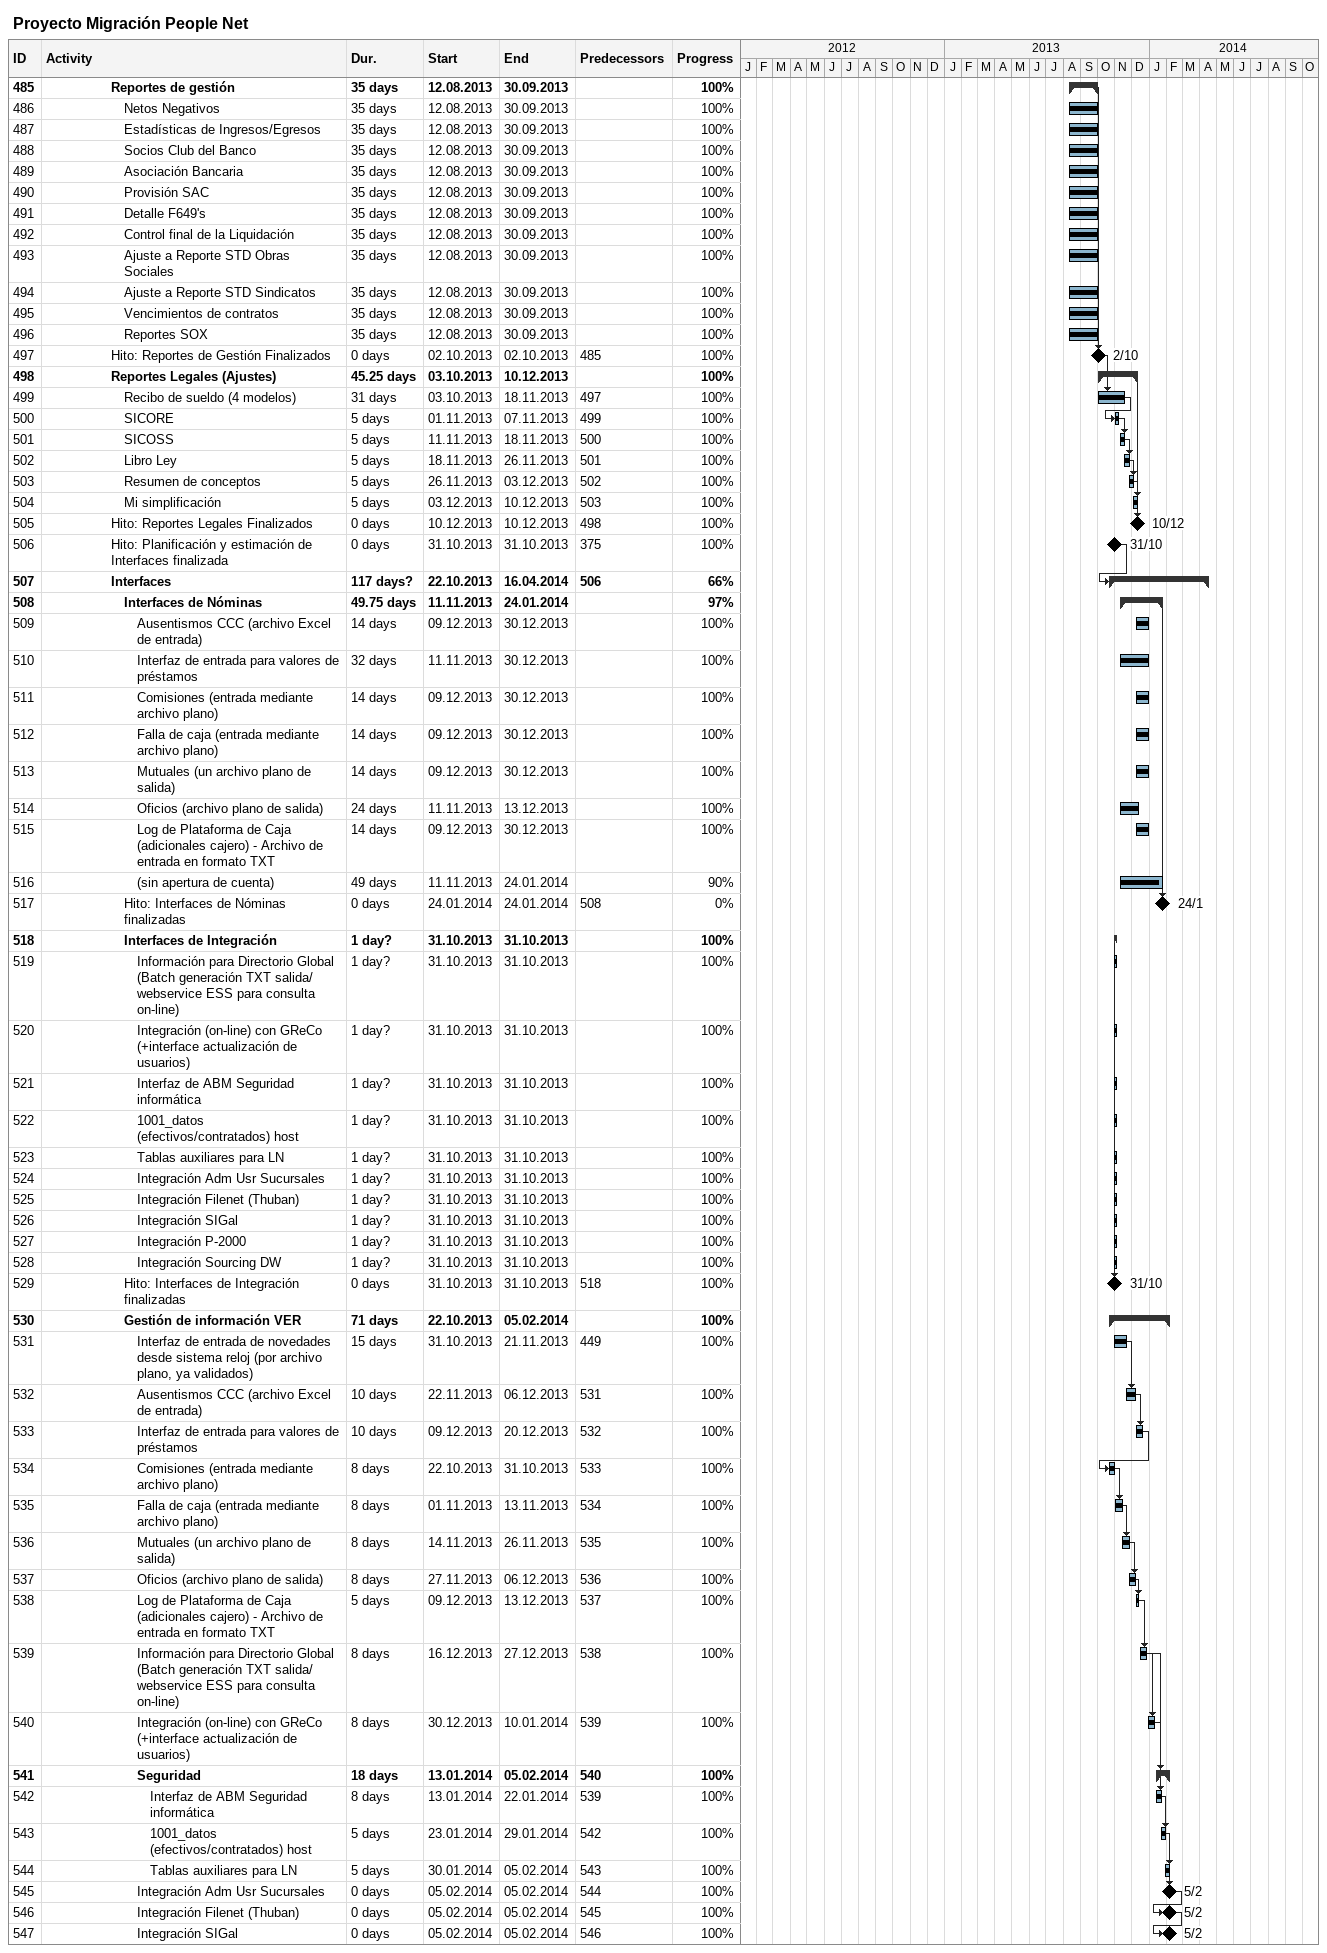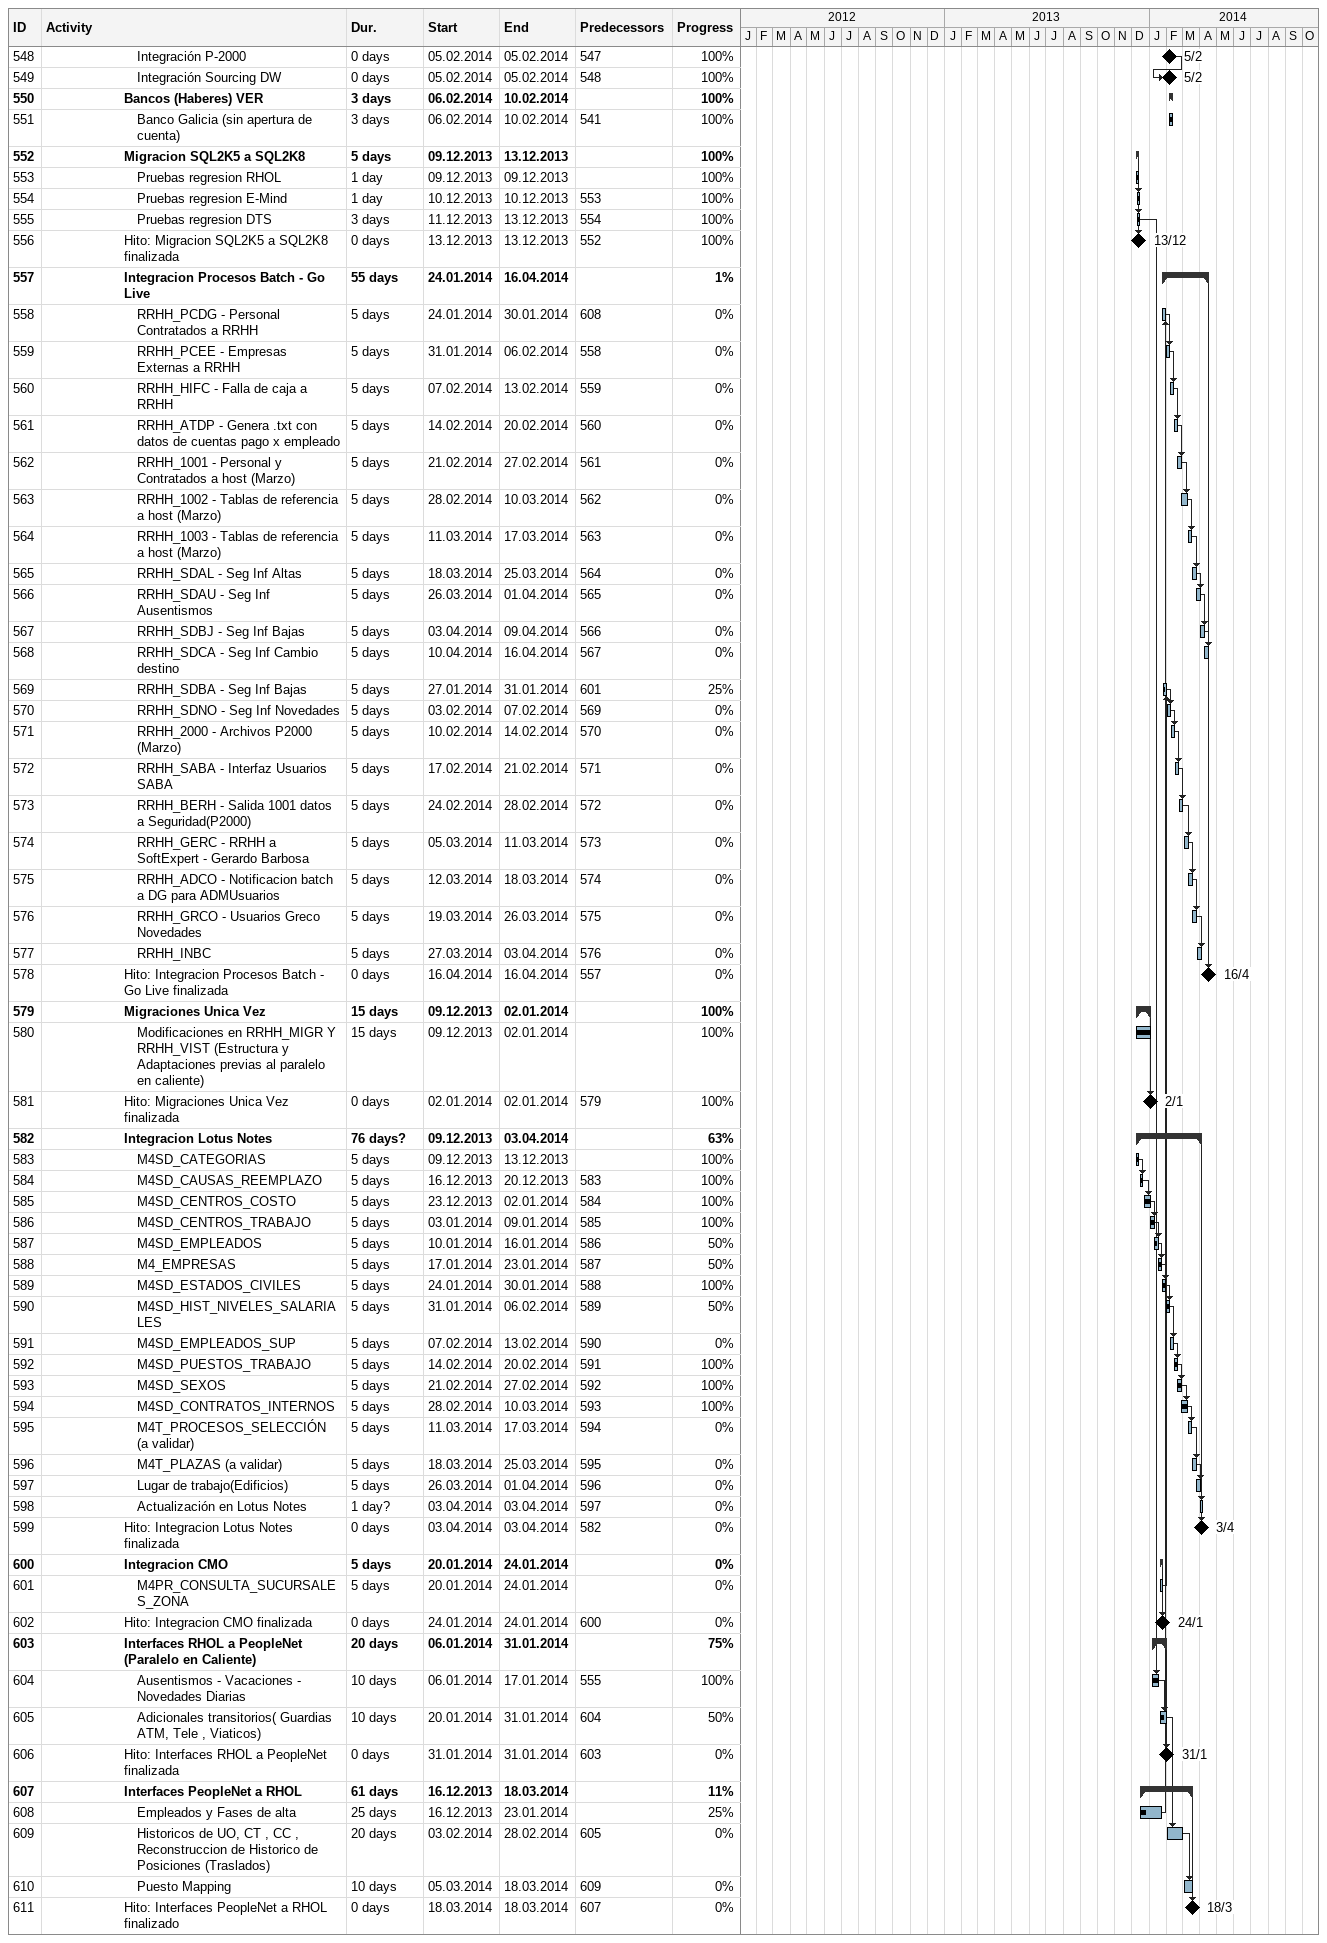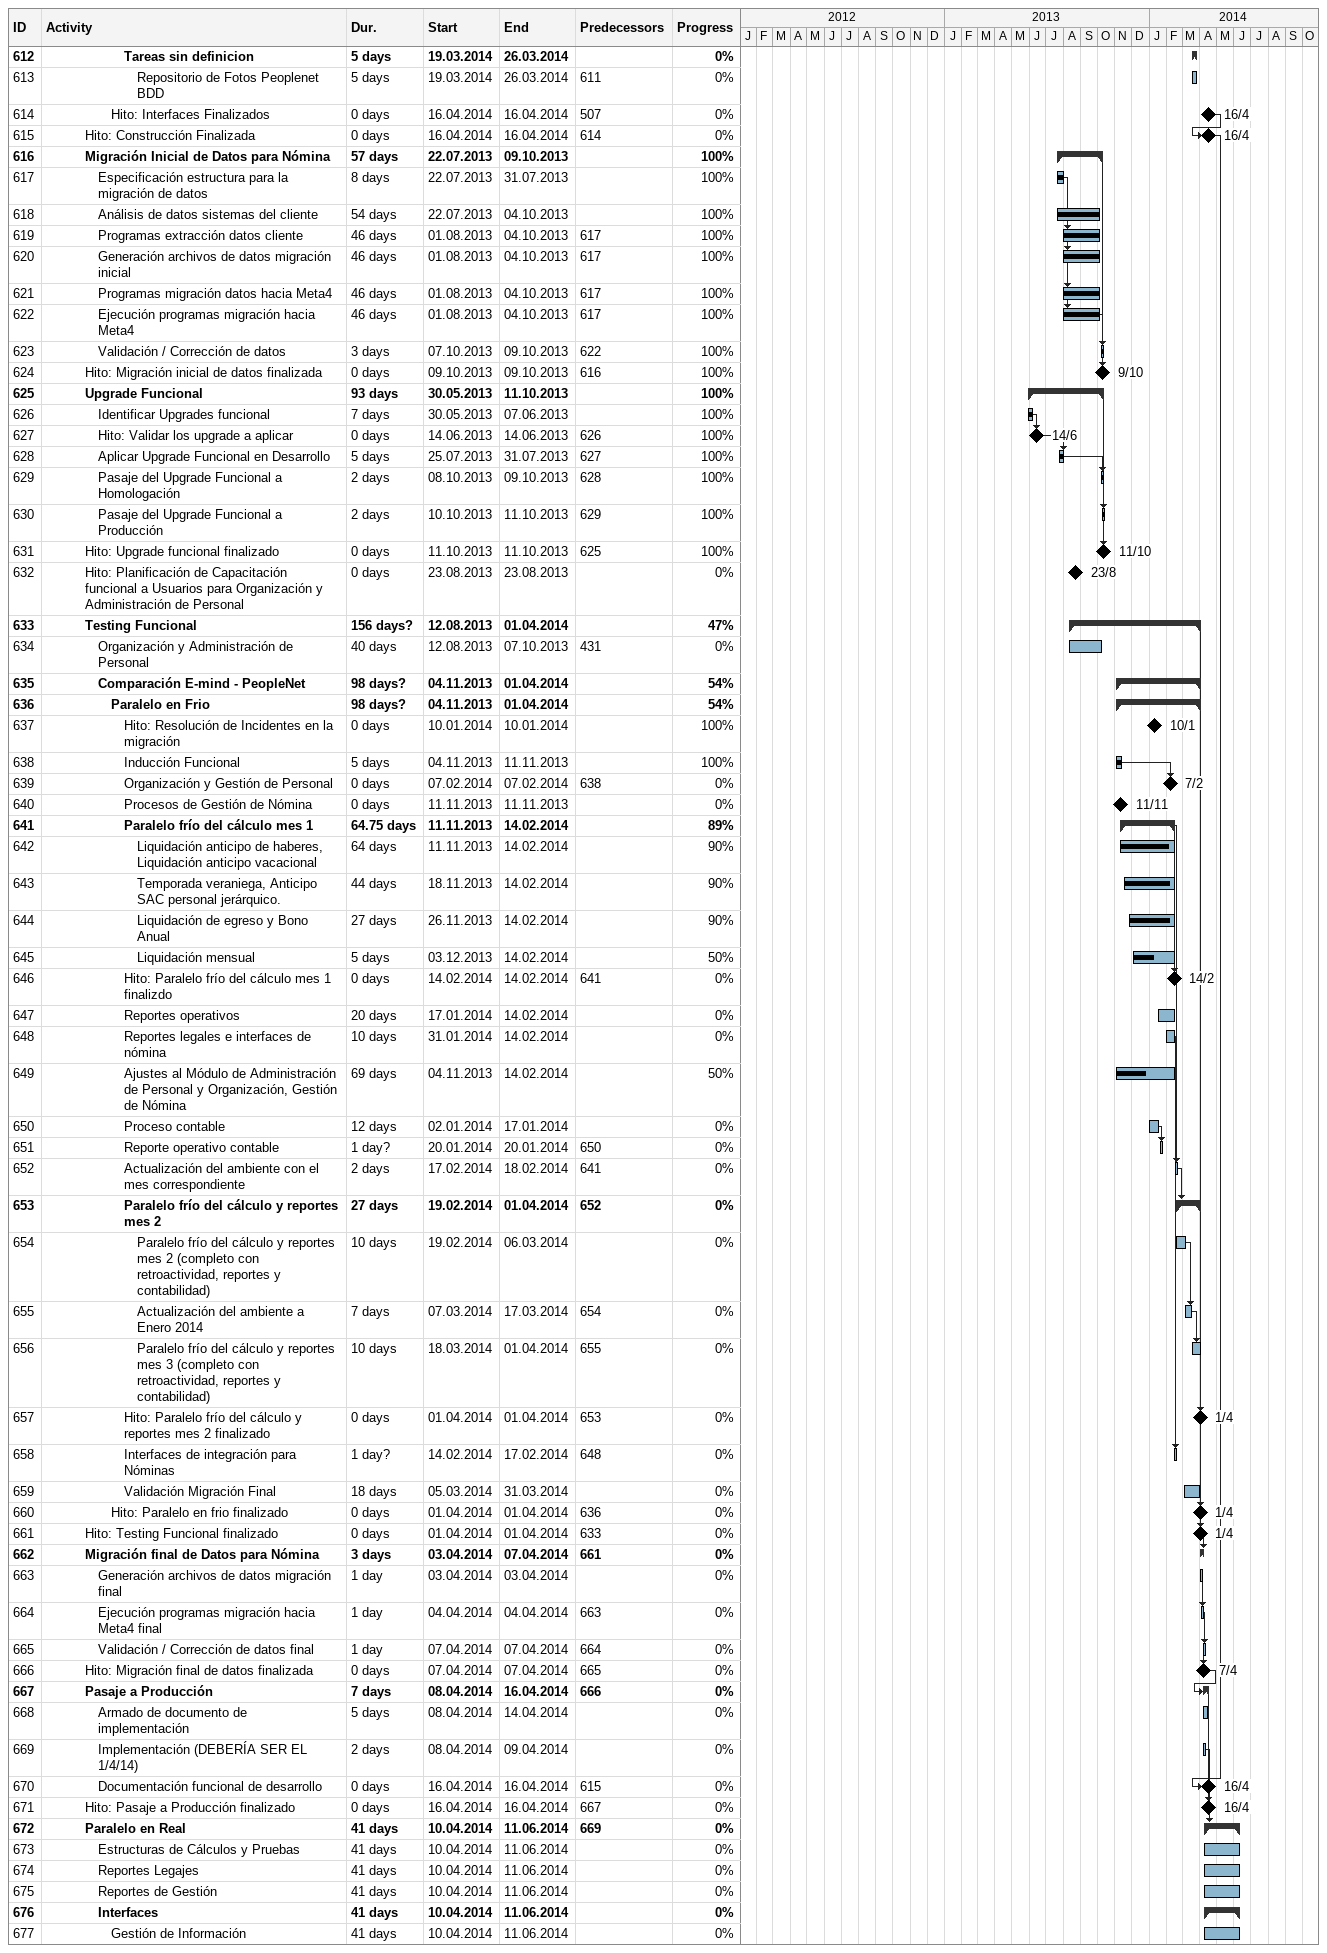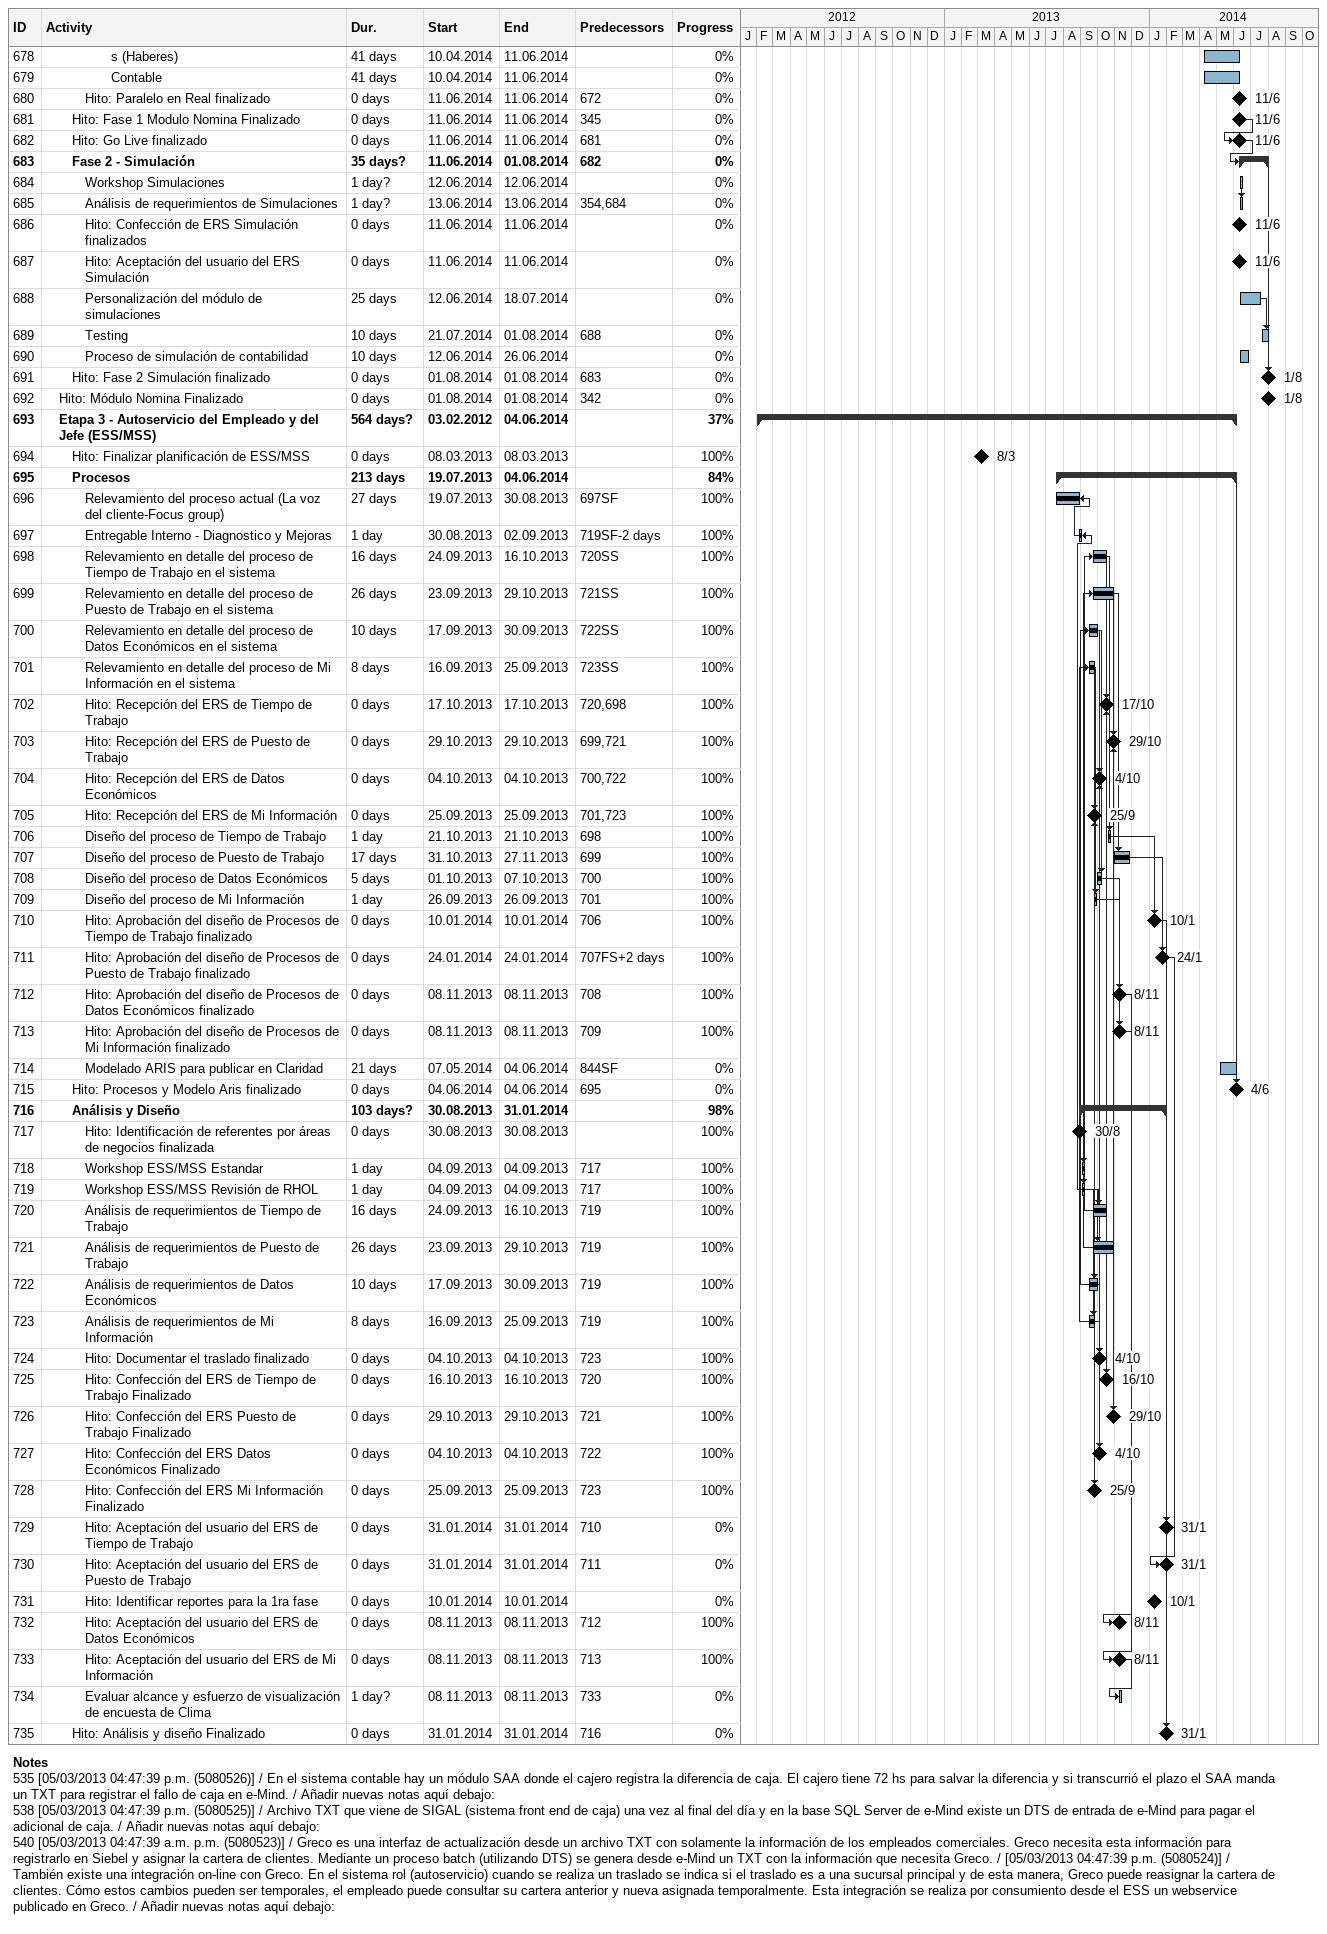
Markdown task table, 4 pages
Proyecto Migración People Net

| ID | Level | Task | Duration | Start | Finish | Predecessors | % complete |
|---|---|---|---|---|---|---|---|
| 485 | 6 | **Reportes de gestión** | 35d | 2013-08-12 | 2013-09-30 |  | 100 |
| 486 | 7 | Netos Negativos | 35d | 2013-08-12 | 2013-09-30 |  | 100 |
| 487 | 7 | Estadísticas de Ingresos/Egresos | 35d | 2013-08-12 | 2013-09-30 |  | 100 |
| 488 | 7 | Socios Club del Banco | 35d | 2013-08-12 | 2013-09-30 |  | 100 |
| 489 | 7 | Asociación Bancaria | 35d | 2013-08-12 | 2013-09-30 |  | 100 |
| 490 | 7 | Provisión SAC | 35d | 2013-08-12 | 2013-09-30 |  | 100 |
| 491 | 7 | Detalle F649's | 35d | 2013-08-12 | 2013-09-30 |  | 100 |
| 492 | 7 | Control final de la Liquidación | 35d | 2013-08-12 | 2013-09-30 |  | 100 |
| 493 | 7 | Ajuste a Reporte STD Obras Sociales | 35d | 2013-08-12 | 2013-09-30 |  | 100 |
| 494 | 7 | Ajuste a Reporte STD Sindicatos | 35d | 2013-08-12 | 2013-09-30 |  | 100 |
| 495 | 7 | Vencimientos de contratos | 35d | 2013-08-12 | 2013-09-30 |  | 100 |
| 496 | 7 | Reportes SOX | 35d | 2013-08-12 | 2013-09-30 |  | 100 |
| 497 | 6 | Hito: Reportes de Gestión Finalizados | 0d | 2013-10-02 | 2013-10-02 | 485 | 100 |
| 498 | 6 | **Reportes Legales (Ajustes)** | 45.25d | 2013-10-03 | 2013-12-10 |  | 100 |
| 499 | 7 | Recibo de sueldo (4 modelos) | 31d | 2013-10-03 | 2013-11-18 | 497 | 100 |
| 500 | 7 | SICORE | 5d | 2013-11-01 | 2013-11-07 | 499 | 100 |
| 501 | 7 | SICOSS | 5d | 2013-11-11 | 2013-11-18 | 500 | 100 |
| 502 | 7 | Libro Ley | 5d | 2013-11-18 | 2013-11-26 | 501 | 100 |
| 503 | 7 | Resumen de conceptos | 5d | 2013-11-26 | 2013-12-03 | 502 | 100 |
| 504 | 7 | Mi simplificación | 5d | 2013-12-03 | 2013-12-10 | 503 | 100 |
| 505 | 6 | Hito: Reportes Legales Finalizados | 0d | 2013-12-10 | 2013-12-10 | 498 | 100 |
| 506 | 6 | Hito: Planificación y estimación de Interfaces finalizada | 0d | 2013-10-31 | 2013-10-31 | 375 | 100 |
| 507 | 6 | **Interfaces** | 117d? | 2013-10-22 | 2014-04-16 | 506 | 66 |
| 508 | 7 | **Interfaces de Nóminas** | 49.75d | 2013-11-11 | 2014-01-24 |  | 97 |
| 509 | 8 | Ausentismos CCC (archivo Excel de entrada) | 14d | 2013-12-09 | 2013-12-30 |  | 100 |
| 510 | 8 | Interfaz de entrada para valores de préstamos | 32d | 2013-11-11 | 2013-12-30 |  | 100 |
| 511 | 8 | Comisiones (entrada mediante archivo plano) | 14d | 2013-12-09 | 2013-12-30 |  | 100 |
| 512 | 8 | Falla de caja (entrada mediante archivo plano) | 14d | 2013-12-09 | 2013-12-30 |  | 100 |
| 513 | 8 | Mutuales (un archivo plano de salida) | 14d | 2013-12-09 | 2013-12-30 |  | 100 |
| 514 | 8 | Oficios (archivo plano de salida) | 24d | 2013-11-11 | 2013-12-13 |  | 100 |
| 515 | 8 | Log de Plataforma de Caja (adicionales cajero) - Archivo de entrada en formato TXT | 14d | 2013-12-09 | 2013-12-30 |  | 100 |
| 516 | 8 | (sin apertura de cuenta) | 49d | 2013-11-11 | 2014-01-24 |  | 90 |
| 517 | 7 | Hito: Interfaces de Nóminas finalizadas | 0d | 2014-01-24 | 2014-01-24 | 508 | 0 |
| 518 | 7 | **Interfaces de Integración** | 1d? | 2013-10-31 | 2013-10-31 |  | 100 |
| 519 | 8 | Información para Directorio Global (Batch generación TXT salida/ webservice ESS para consulta on-line) | 1d? | 2013-10-31 | 2013-10-31 |  | 100 |
| 520 | 8 | Integración (on-line) con GReCo (+interface actualización de usuarios) | 1d? | 2013-10-31 | 2013-10-31 |  | 100 |
| 521 | 8 | Interfaz de ABM Seguridad informática | 1d? | 2013-10-31 | 2013-10-31 |  | 100 |
| 522 | 8 | 1001_datos (efectivos/contratados) host | 1d? | 2013-10-31 | 2013-10-31 |  | 100 |
| 523 | 8 | Tablas auxiliares para LN | 1d? | 2013-10-31 | 2013-10-31 |  | 100 |
| 524 | 8 | Integración Adm Usr Sucursales | 1d? | 2013-10-31 | 2013-10-31 |  | 100 |
| 525 | 8 | Integración Filenet (Thuban) | 1d? | 2013-10-31 | 2013-10-31 |  | 100 |
| 526 | 8 | Integración SIGal | 1d? | 2013-10-31 | 2013-10-31 |  | 100 |
| 527 | 8 | Integración P-2000 | 1d? | 2013-10-31 | 2013-10-31 |  | 100 |
| 528 | 8 | Integración Sourcing DW | 1d? | 2013-10-31 | 2013-10-31 |  | 100 |
| 529 | 7 | Hito: Interfaces de Integración finalizadas | 0d | 2013-10-31 | 2013-10-31 | 518 | 100 |
| 530 | 7 | **Gestión de información VER** | 71d | 2013-10-22 | 2014-02-05 |  | 100 |
| 531 | 8 | Interfaz de entrada de novedades desde sistema reloj (por archivo plano, ya validados) | 15d | 2013-10-31 | 2013-11-21 | 449 | 100 |
| 532 | 8 | Ausentismos CCC (archivo Excel de entrada) | 10d | 2013-11-22 | 2013-12-06 | 531 | 100 |
| 533 | 8 | Interfaz de entrada para valores de préstamos | 10d | 2013-12-09 | 2013-12-20 | 532 | 100 |
| 534 | 8 | Comisiones (entrada mediante archivo plano) | 8d | 2013-10-22 | 2013-10-31 | 533 | 100 |
| 535 | 8 | Falla de caja (entrada mediante archivo plano) | 8d | 2013-11-01 | 2013-11-13 | 534 | 100 |
| 536 | 8 | Mutuales (un archivo plano de salida) | 8d | 2013-11-14 | 2013-11-26 | 535 | 100 |
| 537 | 8 | Oficios (archivo plano de salida) | 8d | 2013-11-27 | 2013-12-06 | 536 | 100 |
| 538 | 8 | Log de Plataforma de Caja (adicionales cajero) - Archivo de entrada en formato TXT | 5d | 2013-12-09 | 2013-12-13 | 537 | 100 |
| 539 | 8 | Información para Directorio Global (Batch generación TXT salida/ webservice ESS para consulta on-line) | 8d | 2013-12-16 | 2013-12-27 | 538 | 100 |
| 540 | 8 | Integración (on-line) con GReCo (+interface actualización de usuarios) | 8d | 2013-12-30 | 2014-01-10 | 539 | 100 |
| 541 | 8 | **Seguridad** | 18d | 2014-01-13 | 2014-02-05 | 540 | 100 |
| 542 | 9 | Interfaz de ABM Seguridad informática | 8d | 2014-01-13 | 2014-01-22 | 539 | 100 |
| 543 | 9 | 1001_datos (efectivos/contratados) host | 5d | 2014-01-23 | 2014-01-29 | 542 | 100 |
| 544 | 9 | Tablas auxiliares para LN | 5d | 2014-01-30 | 2014-02-05 | 543 | 100 |
| 545 | 8 | Integración Adm Usr Sucursales | 0d | 2014-02-05 | 2014-02-05 | 544 | 100 |
| 546 | 8 | Integración Filenet (Thuban) | 0d | 2014-02-05 | 2014-02-05 | 545 | 100 |
| 547 | 8 | Integración SIGal | 0d | 2014-02-05 | 2014-02-05 | 546 | 100 |
| 548 | 8 | Integración P-2000 | 0d | 2014-02-05 | 2014-02-05 | 547 | 100 |
| 549 | 8 | Integración Sourcing DW | 0d | 2014-02-05 | 2014-02-05 | 548 | 100 |
| 550 | 7 | **Bancos (Haberes) VER** | 3d | 2014-02-06 | 2014-02-10 |  | 100 |
| 551 | 8 | Banco Galicia (sin apertura de cuenta) | 3d | 2014-02-06 | 2014-02-10 | 541 | 100 |
| 552 | 7 | **Migracion SQL2K5 a SQL2K8** | 5d | 2013-12-09 | 2013-12-13 |  | 100 |
| 553 | 8 | Pruebas regresion RHOL | 1d | 2013-12-09 | 2013-12-09 |  | 100 |
| 554 | 8 | Pruebas regresion E-Mind | 1d | 2013-12-10 | 2013-12-10 | 553 | 100 |
| 555 | 8 | Pruebas regresion DTS | 3d | 2013-12-11 | 2013-12-13 | 554 | 100 |
| 556 | 7 | Hito: Migracion SQL2K5 a SQL2K8 finalizada | 0d | 2013-12-13 | 2013-12-13 | 552 | 100 |
| 557 | 7 | **Integracion Procesos Batch - Go Live** | 55d | 2014-01-24 | 2014-04-16 |  | 1 |
| 558 | 8 | RRHH_PCDG - Personal Contratados a RRHH | 5d | 2014-01-24 | 2014-01-30 | 608 | 0 |
| 559 | 8 | RRHH_PCEE - Empresas Externas a RRHH | 5d | 2014-01-31 | 2014-02-06 | 558 | 0 |
| 560 | 8 | RRHH_HIFC - Falla de caja a RRHH | 5d | 2014-02-07 | 2014-02-13 | 559 | 0 |
| 561 | 8 | RRHH_ATDP - Genera .txt con datos de cuentas pago x empleado | 5d | 2014-02-14 | 2014-02-20 | 560 | 0 |
| 562 | 8 | RRHH_1001 - Personal y Contratados a host (Marzo) | 5d | 2014-02-21 | 2014-02-27 | 561 | 0 |
| 563 | 8 | RRHH_1002 - Tablas de referencia a host (Marzo) | 5d | 2014-02-28 | 2014-03-10 | 562 | 0 |
| 564 | 8 | RRHH_1003 - Tablas de referencia a host (Marzo) | 5d | 2014-03-11 | 2014-03-17 | 563 | 0 |
| 565 | 8 | RRHH_SDAL - Seg Inf Altas | 5d | 2014-03-18 | 2014-03-25 | 564 | 0 |
| 566 | 8 | RRHH_SDAU - Seg Inf Ausentismos | 5d | 2014-03-26 | 2014-04-01 | 565 | 0 |
| 567 | 8 | RRHH_SDBJ - Seg Inf Bajas | 5d | 2014-04-03 | 2014-04-09 | 566 | 0 |
| 568 | 8 | RRHH_SDCA - Seg Inf Cambio destino | 5d | 2014-04-10 | 2014-04-16 | 567 | 0 |
| 569 | 8 | RRHH_SDBA - Seg Inf Bajas | 5d | 2014-01-27 | 2014-01-31 | 601 | 25 |
| 570 | 8 | RRHH_SDNO - Seg Inf Novedades | 5d | 2014-02-03 | 2014-02-07 | 569 | 0 |
| 571 | 8 | RRHH_2000 - Archivos P2000 (Marzo) | 5d | 2014-02-10 | 2014-02-14 | 570 | 0 |
| 572 | 8 | RRHH_SABA - Interfaz Usuarios SABA | 5d | 2014-02-17 | 2014-02-21 | 571 | 0 |
| 573 | 8 | RRHH_BERH - Salida 1001 datos a Seguridad(P2000) | 5d | 2014-02-24 | 2014-02-28 | 572 | 0 |
| 574 | 8 | RRHH_GERC - RRHH a SoftExpert - Gerardo Barbosa | 5d | 2014-03-05 | 2014-03-11 | 573 | 0 |
| 575 | 8 | RRHH_ADCO - Notificacion batch a DG para ADMUsuarios | 5d | 2014-03-12 | 2014-03-18 | 574 | 0 |
| 576 | 8 | RRHH_GRCO - Usuarios Greco Novedades | 5d | 2014-03-19 | 2014-03-26 | 575 | 0 |
| 577 | 8 | RRHH_INBC | 5d | 2014-03-27 | 2014-04-03 | 576 | 0 |
| 578 | 7 | Hito: Integracion Procesos Batch - Go Live finalizada | 0d | 2014-04-16 | 2014-04-16 | 557 | 0 |
| 579 | 7 | **Migraciones Unica Vez** | 15d | 2013-12-09 | 2014-01-02 |  | 100 |
| 580 | 8 | Modificaciones en RRHH_MIGR Y RRHH_VIST (Estructura y Adaptaciones previas al paralelo en caliente) | 15d | 2013-12-09 | 2014-01-02 |  | 100 |
| 581 | 7 | Hito: Migraciones Unica Vez finalizada | 0d | 2014-01-02 | 2014-01-02 | 579 | 100 |
| 582 | 7 | **Integracion Lotus Notes** | 76d? | 2013-12-09 | 2014-04-03 |  | 63 |
| 583 | 8 | M4SD_CATEGORIAS | 5d | 2013-12-09 | 2013-12-13 |  | 100 |
| 584 | 8 | M4SD_CAUSAS_REEMPLAZO | 5d | 2013-12-16 | 2013-12-20 | 583 | 100 |
| 585 | 8 | M4SD_CENTROS_COSTO | 5d | 2013-12-23 | 2014-01-02 | 584 | 100 |
| 586 | 8 | M4SD_CENTROS_TRABAJO | 5d | 2014-01-03 | 2014-01-09 | 585 | 100 |
| 587 | 8 | M4SD_EMPLEADOS | 5d | 2014-01-10 | 2014-01-16 | 586 | 50 |
| 588 | 8 | M4_EMPRESAS | 5d | 2014-01-17 | 2014-01-23 | 587 | 50 |
| 589 | 8 | M4SD_ESTADOS_CIVILES | 5d | 2014-01-24 | 2014-01-30 | 588 | 100 |
| 590 | 8 | M4SD_HIST_NIVELES_SALARIALES | 5d | 2014-01-31 | 2014-02-06 | 589 | 50 |
| 591 | 8 | M4SD_EMPLEADOS_SUP | 5d | 2014-02-07 | 2014-02-13 | 590 | 0 |
| 592 | 8 | M4SD_PUESTOS_TRABAJO | 5d | 2014-02-14 | 2014-02-20 | 591 | 100 |
| 593 | 8 | M4SD_SEXOS | 5d | 2014-02-21 | 2014-02-27 | 592 | 100 |
| 594 | 8 | M4SD_CONTRATOS_INTERNOS | 5d | 2014-02-28 | 2014-03-10 | 593 | 100 |
| 595 | 8 | M4T_PROCESOS_SELECCIÓN (a validar) | 5d | 2014-03-11 | 2014-03-17 | 594 | 0 |
| 596 | 8 | M4T_PLAZAS (a validar) | 5d | 2014-03-18 | 2014-03-25 | 595 | 0 |
| 597 | 8 | Lugar de trabajo(Edificios) | 5d | 2014-03-26 | 2014-04-01 | 596 | 0 |
| 598 | 8 | Actualización en Lotus Notes | 1d? | 2014-04-03 | 2014-04-03 | 597 | 0 |
| 599 | 7 | Hito: Integracion Lotus Notes finalizada | 0d | 2014-04-03 | 2014-04-03 | 582 | 0 |
| 600 | 7 | **Integracion CMO** | 5d | 2014-01-20 | 2014-01-24 |  | 0 |
| 601 | 8 | M4PR_CONSULTA_SUCURSALES_ZONA | 5d | 2014-01-20 | 2014-01-24 |  | 0 |
| 602 | 7 | Hito: Integracion CMO finalizada | 0d | 2014-01-24 | 2014-01-24 | 600 | 0 |
| 603 | 7 | **Interfaces RHOL a PeopleNet (Paralelo en Caliente)** | 20d | 2014-01-06 | 2014-01-31 |  | 75 |
| 604 | 8 | Ausentismos - Vacaciones - Novedades Diarias | 10d | 2014-01-06 | 2014-01-17 | 555 | 100 |
| 605 | 8 | Adicionales transitorios( Guardias ATM, Tele , Viaticos) | 10d | 2014-01-20 | 2014-01-31 | 604 | 50 |
| 606 | 7 | Hito: Interfaces RHOL a PeopleNet finalizada | 0d | 2014-01-31 | 2014-01-31 | 603 | 0 |
| 607 | 7 | **Interfaces PeopleNet a RHOL** | 61d | 2013-12-16 | 2014-03-18 |  | 11 |
| 608 | 8 | Empleados y Fases de alta | 25d | 2013-12-16 | 2014-01-23 |  | 25 |
| 609 | 8 | Historicos de UO, CT , CC , Reconstruccion de Historico de Posiciones (Traslados) | 20d | 2014-02-03 | 2014-02-28 | 605 | 0 |
| 610 | 8 | Puesto Mapping | 10d | 2014-03-05 | 2014-03-18 | 609 | 0 |
| 611 | 7 | Hito: Interfaces PeopleNet a RHOL finalizado | 0d | 2014-03-18 | 2014-03-18 | 607 | 0 |
| 612 | 7 | **Tareas sin definicion** | 5d | 2014-03-19 | 2014-03-26 |  | 0 |
| 613 | 8 | Repositorio de Fotos Peoplenet BDD | 5d | 2014-03-19 | 2014-03-26 | 611 | 0 |
| 614 | 6 | Hito: Interfaces Finalizados | 0d | 2014-04-16 | 2014-04-16 | 507 | 0 |
| 615 | 4 | Hito: Construcción Finalizada | 0d | 2014-04-16 | 2014-04-16 | 614 | 0 |
| 616 | 4 | **Migración Inicial de Datos para Nómina** | 57d | 2013-07-22 | 2013-10-09 |  | 100 |
| 617 | 5 | Especificación estructura para la migración de datos | 8d | 2013-07-22 | 2013-07-31 |  | 100 |
| 618 | 5 | Análisis de datos sistemas del cliente | 54d | 2013-07-22 | 2013-10-04 |  | 100 |
| 619 | 5 | Programas extracción datos cliente | 46d | 2013-08-01 | 2013-10-04 | 617 | 100 |
| 620 | 5 | Generación archivos de datos migración inicial | 46d | 2013-08-01 | 2013-10-04 | 617 | 100 |
| 621 | 5 | Programas migración datos hacia Meta4 | 46d | 2013-08-01 | 2013-10-04 | 617 | 100 |
| 622 | 5 | Ejecución programas migración hacia Meta4 | 46d | 2013-08-01 | 2013-10-04 | 617 | 100 |
| 623 | 5 | Validación / Corrección de datos | 3d | 2013-10-07 | 2013-10-09 | 622 | 100 |
| 624 | 4 | Hito: Migración inicial de datos finalizada | 0d | 2013-10-09 | 2013-10-09 | 616 | 100 |
| 625 | 4 | **Upgrade Funcional** | 93d | 2013-05-30 | 2013-10-11 |  | 100 |
| 626 | 5 | Identificar Upgrades funcional | 7d | 2013-05-30 | 2013-06-07 |  | 100 |
| 627 | 5 | Hito: Validar los upgrade a aplicar | 0d | 2013-06-14 | 2013-06-14 | 626 | 100 |
| 628 | 5 | Aplicar Upgrade Funcional en Desarrollo | 5d | 2013-07-25 | 2013-07-31 | 627 | 100 |
| 629 | 5 | Pasaje del Upgrade Funcional a Homologación | 2d | 2013-10-08 | 2013-10-09 | 628 | 100 |
| 630 | 5 | Pasaje del Upgrade Funcional a Producción | 2d | 2013-10-10 | 2013-10-11 | 629 | 100 |
| 631 | 4 | Hito: Upgrade funcional finalizado | 0d | 2013-10-11 | 2013-10-11 | 625 | 100 |
| 632 | 4 | Hito: Planificación de Capacitación funcional a Usuarios para Organización y Administración de Personal | 0d | 2013-08-23 | 2013-08-23 |  | 0 |
| 633 | 4 | **Testing Funcional** | 156d? | 2013-08-12 | 2014-04-01 |  | 47 |
| 634 | 5 | Organización y Administración de Personal | 40d | 2013-08-12 | 2013-10-07 | 431 | 0 |
| 635 | 5 | **Comparación E-mind - PeopleNet** | 98d? | 2013-11-04 | 2014-04-01 |  | 54 |
| 636 | 6 | **Paralelo en Frio** | 98d? | 2013-11-04 | 2014-04-01 |  | 54 |
| 637 | 7 | Hito: Resolución de Incidentes en la migración | 0d | 2014-01-10 | 2014-01-10 |  | 100 |
| 638 | 7 | Inducción Funcional | 5d | 2013-11-04 | 2013-11-11 |  | 100 |
| 639 | 7 | Organización y Gestión de Personal | 0d | 2014-02-07 | 2014-02-07 | 638 | 0 |
| 640 | 7 | Procesos de Gestión de Nómina | 0d | 2013-11-11 | 2013-11-11 |  | 0 |
| 641 | 7 | **Paralelo frío del cálculo mes 1** | 64.75d | 2013-11-11 | 2014-02-14 |  | 89 |
| 642 | 8 | Liquidación anticipo de haberes, Liquidación anticipo vacacional | 64d | 2013-11-11 | 2014-02-14 |  | 90 |
| 643 | 8 | Temporada veraniega, Anticipo SAC personal jerárquico. | 44d | 2013-11-18 | 2014-02-14 |  | 90 |
| 644 | 8 | Liquidación de egreso y Bono Anual | 27d | 2013-11-26 | 2014-02-14 |  | 90 |
| 645 | 8 | Liquidación mensual | 5d | 2013-12-03 | 2014-02-14 |  | 50 |
| 646 | 7 | Hito: Paralelo frío del cálculo mes 1 finalizdo | 0d | 2014-02-14 | 2014-02-14 | 641 | 0 |
| 647 | 7 | Reportes operativos | 20d | 2014-01-17 | 2014-02-14 |  | 0 |
| 648 | 7 | Reportes legales e interfaces de nómina | 10d | 2014-01-31 | 2014-02-14 |  | 0 |
| 649 | 7 | Ajustes al Módulo de Administración de Personal y Organización, Gestión de Nómina | 69d | 2013-11-04 | 2014-02-14 |  | 50 |
| 650 | 7 | Proceso contable | 12d | 2014-01-02 | 2014-01-17 |  | 0 |
| 651 | 7 | Reporte operativo contable | 1d? | 2014-01-20 | 2014-01-20 | 650 | 0 |
| 652 | 7 | Actualización del ambiente con el mes correspondiente | 2d | 2014-02-17 | 2014-02-18 | 641 | 0 |
| 653 | 7 | **Paralelo frío del cálculo y reportes mes 2** | 27d | 2014-02-19 | 2014-04-01 | 652 | 0 |
| 654 | 8 | Paralelo frío del cálculo y reportes mes 2 (completo con retroactividad, reportes y contabilidad) | 10d | 2014-02-19 | 2014-03-06 |  | 0 |
| 655 | 8 | Actualización del ambiente a Enero 2014 | 7d | 2014-03-07 | 2014-03-17 | 654 | 0 |
| 656 | 8 | Paralelo frío del cálculo y reportes mes 3 (completo con retroactividad, reportes y contabilidad) | 10d | 2014-03-18 | 2014-04-01 | 655 | 0 |
| 657 | 7 | Hito: Paralelo frío del cálculo y reportes mes 2 finalizado | 0d | 2014-04-01 | 2014-04-01 | 653 | 0 |
| 658 | 7 | Interfaces de integración para Nóminas | 1d? | 2014-02-14 | 2014-02-17 | 648 | 0 |
| 659 | 7 | Validación Migración Final | 18d | 2014-03-05 | 2014-03-31 |  | 0 |
| 660 | 6 | Hito: Paralelo en frio finalizado | 0d | 2014-04-01 | 2014-04-01 | 636 | 0 |
| 661 | 4 | Hito: Testing Funcional finalizado | 0d | 2014-04-01 | 2014-04-01 | 633 | 0 |
| 662 | 4 | **Migración final de Datos para Nómina** | 3d | 2014-04-03 | 2014-04-07 | 661 | 0 |
| 663 | 5 | Generación archivos de datos migración final | 1d | 2014-04-03 | 2014-04-03 |  | 0 |
| 664 | 5 | Ejecución programas migración hacia Meta4 final | 1d | 2014-04-04 | 2014-04-04 | 663 | 0 |
| 665 | 5 | Validación / Corrección de datos final | 1d | 2014-04-07 | 2014-04-07 | 664 | 0 |
| 666 | 4 | Hito: Migración final de datos finalizada | 0d | 2014-04-07 | 2014-04-07 | 665 | 0 |
| 667 | 4 | **Pasaje a Producción** | 7d | 2014-04-08 | 2014-04-16 | 666 | 0 |
| 668 | 5 | Armado de documento de implementación | 5d | 2014-04-08 | 2014-04-14 |  | 0 |
| 669 | 5 | Implementación (DEBERÍA SER EL 1/4/14) | 2d | 2014-04-08 | 2014-04-09 |  | 0 |
| 670 | 5 | Documentación funcional de desarrollo | 0d | 2014-04-16 | 2014-04-16 | 615 | 0 |
| 671 | 4 | Hito: Pasaje a Producción finalizado | 0d | 2014-04-16 | 2014-04-16 | 667 | 0 |
| 672 | 4 | **Paralelo en Real** | 41d | 2014-04-10 | 2014-06-11 | 669 | 0 |
| 673 | 5 | Estructuras de Cálculos y Pruebas | 41d | 2014-04-10 | 2014-06-11 |  | 0 |
| 674 | 5 | Reportes Legajes | 41d | 2014-04-10 | 2014-06-11 |  | 0 |
| 675 | 5 | Reportes de Gestión | 41d | 2014-04-10 | 2014-06-11 |  | 0 |
| 676 | 5 | **Interfaces** | 41d | 2014-04-10 | 2014-06-11 |  | 0 |
| 677 | 6 | Gestión de Información | 41d | 2014-04-10 | 2014-06-11 |  | 0 |
| 678 | 6 | s (Haberes) | 41d | 2014-04-10 | 2014-06-11 |  | 0 |
| 679 | 6 | Contable | 41d | 2014-04-10 | 2014-06-11 |  | 0 |
| 680 | 4 | Hito: Paralelo en Real finalizado | 0d | 2014-06-11 | 2014-06-11 | 672 | 0 |
| 681 | 3 | Hito: Fase 1 Modulo Nomina Finalizado | 0d | 2014-06-11 | 2014-06-11 | 345 | 0 |
| 682 | 3 | Hito: Go Live finalizado | 0d | 2014-06-11 | 2014-06-11 | 681 | 0 |
| 683 | 3 | **Fase 2 - Simulación** | 35d? | 2014-06-11 | 2014-08-01 | 682 | 0 |
| 684 | 4 | Workshop Simulaciones | 1d? | 2014-06-12 | 2014-06-12 |  | 0 |
| 685 | 4 | Análisis de requerimientos de Simulaciones | 1d? | 2014-06-13 | 2014-06-13 | 354, 684 | 0 |
| 686 | 4 | Hito: Confección de ERS Simulación finalizados | 0d | 2014-06-11 | 2014-06-11 |  | 0 |
| 687 | 4 | Hito: Aceptación del usuario del ERS Simulación | 0d | 2014-06-11 | 2014-06-11 |  | 0 |
| 688 | 4 | Personalización del módulo de simulaciones | 25d | 2014-06-12 | 2014-07-18 |  | 0 |
| 689 | 4 | Testing | 10d | 2014-07-21 | 2014-08-01 | 688 | 0 |
| 690 | 4 | Proceso de simulación de contabilidad | 10d | 2014-06-12 | 2014-06-26 |  | 0 |
| 691 | 3 | Hito: Fase 2 Simulación finalizado | 0d | 2014-08-01 | 2014-08-01 | 683 | 0 |
| 692 | 2 | Hito: Módulo Nomina Finalizado | 0d | 2014-08-01 | 2014-08-01 | 342 | 0 |
| 693 | 2 | **Etapa 3 - Autoservicio del Empleado y del Jefe (ESS/MSS)** | 564d? | 2012-02-03 | 2014-06-04 |  | 37 |
| 694 | 3 | Hito: Finalizar planificación de ESS/MSS | 0d | 2013-03-08 | 2013-03-08 |  | 100 |
| 695 | 3 | **Procesos** | 213d | 2013-07-19 | 2014-06-04 |  | 84 |
| 696 | 4 | Relevamiento del proceso actual (La voz del cliente-Focus group) | 27d | 2013-07-19 | 2013-08-30 | 697SF | 100 |
| 697 | 4 | Entregable Interno - Diagnostico y Mejoras | 1d | 2013-08-30 | 2013-09-02 | 719SF-2d | 100 |
| 698 | 4 | Relevamiento en detalle del proceso de Tiempo de Trabajo en el sistema | 16d | 2013-09-24 | 2013-10-16 | 720SS | 100 |
| 699 | 4 | Relevamiento en detalle del proceso de Puesto de Trabajo en el sistema | 26d | 2013-09-23 | 2013-10-29 | 721SS | 100 |
| 700 | 4 | Relevamiento en detalle del proceso de Datos Económicos en el sistema | 10d | 2013-09-17 | 2013-09-30 | 722SS | 100 |
| 701 | 4 | Relevamiento en detalle del proceso de Mi Información en el sistema | 8d | 2013-09-16 | 2013-09-25 | 723SS | 100 |
| 702 | 4 | Hito: Recepción del ERS de Tiempo de Trabajo | 0d | 2013-10-17 | 2013-10-17 | 720, 698 | 100 |
| 703 | 4 | Hito: Recepción del ERS de Puesto de Trabajo | 0d | 2013-10-29 | 2013-10-29 | 699, 721 | 100 |
| 704 | 4 | Hito: Recepción del ERS de Datos Económicos | 0d | 2013-10-04 | 2013-10-04 | 700, 722 | 100 |
| 705 | 4 | Hito: Recepción del ERS de Mi Información | 0d | 2013-09-25 | 2013-09-25 | 701, 723 | 100 |
| 706 | 4 | Diseño del proceso de Tiempo de Trabajo | 1d | 2013-10-21 | 2013-10-21 | 698 | 100 |
| 707 | 4 | Diseño del proceso de Puesto de Trabajo | 17d | 2013-10-31 | 2013-11-27 | 699 | 100 |
| 708 | 4 | Diseño del proceso de Datos Económicos | 5d | 2013-10-01 | 2013-10-07 | 700 | 100 |
| 709 | 4 | Diseño del proceso de Mi Información | 1d | 2013-09-26 | 2013-09-26 | 701 | 100 |
| 710 | 4 | Hito: Aprobación del diseño de Procesos de Tiempo de Trabajo finalizado | 0d | 2014-01-10 | 2014-01-10 | 706 | 100 |
| 711 | 4 | Hito: Aprobación del diseño de Procesos de Puesto de Trabajo finalizado | 0d | 2014-01-24 | 2014-01-24 | 707FS+2d | 100 |
| 712 | 4 | Hito: Aprobación del diseño de Procesos de Datos Económicos finalizado | 0d | 2013-11-08 | 2013-11-08 | 708 | 100 |
| 713 | 4 | Hito: Aprobación del diseño de Procesos de Mi Información finalizado | 0d | 2013-11-08 | 2013-11-08 | 709 | 100 |
| 714 | 4 | Modelado ARIS para publicar en Claridad | 21d | 2014-05-07 | 2014-06-04 | 844SF | 0 |
| 715 | 3 | Hito: Procesos y Modelo Aris finalizado | 0d | 2014-06-04 | 2014-06-04 | 695 | 0 |
| 716 | 3 | **Análisis y Diseño** | 103d? | 2013-08-30 | 2014-01-31 |  | 98 |
| 717 | 4 | Hito: Identificación de referentes por áreas de negocios finalizada | 0d | 2013-08-30 | 2013-08-30 |  | 100 |
| 718 | 4 | Workshop ESS/MSS Estandar | 1d | 2013-09-04 | 2013-09-04 | 717 | 100 |
| 719 | 4 | Workshop ESS/MSS Revisión de RHOL | 1d | 2013-09-04 | 2013-09-04 | 717 | 100 |
| 720 | 4 | Análisis de requerimientos de Tiempo de Trabajo | 16d | 2013-09-24 | 2013-10-16 | 719 | 100 |
| 721 | 4 | Análisis de requerimientos de Puesto de Trabajo | 26d | 2013-09-23 | 2013-10-29 | 719 | 100 |
| 722 | 4 | Análisis de requerimientos de Datos Económicos | 10d | 2013-09-17 | 2013-09-30 | 719 | 100 |
| 723 | 4 | Análisis de requerimientos de Mi Información | 8d | 2013-09-16 | 2013-09-25 | 719 | 100 |
| 724 | 4 | Hito: Documentar el traslado finalizado | 0d | 2013-10-04 | 2013-10-04 | 723 | 100 |
| 725 | 4 | Hito: Confección del ERS de Tiempo de Trabajo Finalizado | 0d | 2013-10-16 | 2013-10-16 | 720 | 100 |
| 726 | 4 | Hito: Confección del ERS Puesto de Trabajo Finalizado | 0d | 2013-10-29 | 2013-10-29 | 721 | 100 |
| 727 | 4 | Hito: Confección del ERS Datos Económicos Finalizado | 0d | 2013-10-04 | 2013-10-04 | 722 | 100 |
| 728 | 4 | Hito: Confección del ERS Mi Información Finalizado | 0d | 2013-09-25 | 2013-09-25 | 723 | 100 |
| 729 | 4 | Hito: Aceptación del usuario del ERS de Tiempo de Trabajo | 0d | 2014-01-31 | 2014-01-31 | 710 | 0 |
| 730 | 4 | Hito: Aceptación del usuario del ERS de Puesto de Trabajo | 0d | 2014-01-31 | 2014-01-31 | 711 | 0 |
| 731 | 4 | Hito: Identificar reportes para la 1ra fase | 0d | 2014-01-10 | 2014-01-10 |  | 0 |
| 732 | 4 | Hito: Aceptación del usuario del ERS de Datos Económicos | 0d | 2013-11-08 | 2013-11-08 | 712 | 100 |
| 733 | 4 | Hito: Aceptación del usuario del ERS de Mi Información | 0d | 2013-11-08 | 2013-11-08 | 713 | 100 |
| 734 | 4 | Evaluar alcance y esfuerzo de visualización de encuesta de Clima | 1d? | 2013-11-08 | 2013-11-08 | 733 | 0 |
| 735 | 3 | Hito: Análisis y diseño Finalizado | 0d | 2014-01-31 | 2014-01-31 | 716 | 0 |

Notes
- 535: [05/03/2013 04:47:39 p.m. (5080526)] / En el sistema contable hay un módulo SAA donde el cajero registra la diferencia de caja. El cajero tiene 72 hs para salvar la diferencia y si transcurrió el plazo el SAA manda un TXT para registrar el fallo de caja en e-Mind. / Añadir nuevas notas aquí debajo:
- 538: [05/03/2013 04:47:39 p.m. (5080525)] / Archivo TXT que viene de SIGAL (sistema front end de caja) una vez al final del día y en la base SQL Server de e-Mind existe un DTS de entrada de e-Mind para pagar el adicional de caja. / Añadir nuevas notas aquí debajo:
- 540: [05/03/2013 04:47:39 a.m. p.m. (5080523)] / Greco es una interfaz de actualización desde un archivo TXT con solamente la información de los empleados comerciales. Greco necesita esta información para registrarlo en Siebel y asignar la cartera de clientes. Mediante un proceso batch (utilizando DTS) se genera desde e-Mind un TXT con la información que necesita Greco. / [05/03/2013 04:47:39 p.m. (5080524)] / También existe una integración on-line con Greco. En el sistema rol (autoservicio) cuando se realiza un traslado se indica si el traslado es a una sucursal principal y de esta manera, Greco puede reasignar la cartera de clientes. Cómo estos cambios pueden ser temporales, el empleado puede consultar su cartera anterior y nueva asignada temporalmente. Esta integración se realiza por consumiento desde el ESS un webservice publicado en Greco. / Añadir nuevas notas aquí debajo:
